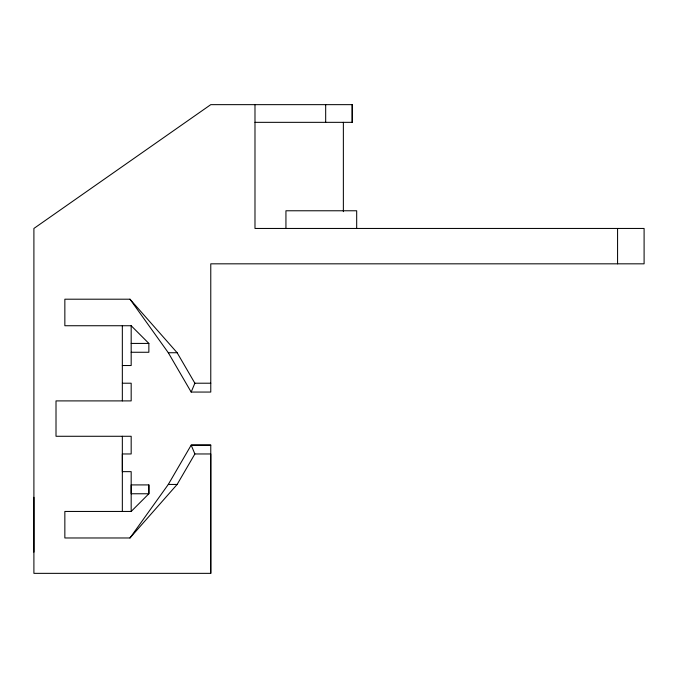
<?xml version="1.0" encoding="UTF-8"?>
<svg xmlns="http://www.w3.org/2000/svg" width="678" height="678" viewBox="0 0 678 678"><rect width="100%" height="100%" fill="white"/><g stroke="black" fill="none" stroke-linecap="round" stroke-linejoin="round"><path stroke-width="1.02" d="M33.9 552.129L33.9 497.296M122.337 400.901L122.337 325.737M148.863 484.914L148.863 493.762L131.176 493.762L131.176 484.914L148.863 484.914L148.863 493.762L131.176 511.449L64.851 511.449L64.851 537.976L129.981 537.976L177.144 484.439L194.874 453.963L191.179 445.124L210.773 445.124L210.773 573.351L33.9 573.351L33.9 228.452L210.773 104.649L352.213 104.649L352.213 122.337L254.987 122.337M325.677 122.337L325.677 104.649M352.213 122.337L352.213 104.649M254.987 104.649L254.987 228.461L644.1 228.452L644.1 263.827L210.773 263.827L210.773 392.062L191.179 392.062L194.874 383.214L177.144 352.738L129.981 299.201L64.851 299.201L64.851 325.737L131.176 325.737L148.863 343.424L148.863 352.263L131.176 352.263M129.981 537.976L168.305 484.439L191.179 445.124L210.773 445.124M131.176 343.424L148.863 343.424M129.981 299.201L168.305 352.738L177.144 352.738M122.337 365.527L131.176 365.527L131.176 325.737M122.337 383.214L131.176 383.214L131.176 400.901L56.011 400.901L56.011 436.276L131.176 436.276L131.176 453.963L122.337 453.963L122.337 471.651L131.176 471.651L131.176 511.449M194.874 383.214L210.773 383.214M194.874 453.963L210.773 453.963L210.773 573.351M168.305 484.439L177.144 484.439M168.305 352.738L191.179 392.062M617.573 228.452L617.573 263.827M356.687 228.452L356.687 210.773L285.938 210.773L285.938 228.452M343.365 122.337L343.365 211.646M122.337 436.276L122.337 511.449"/></g></svg>
